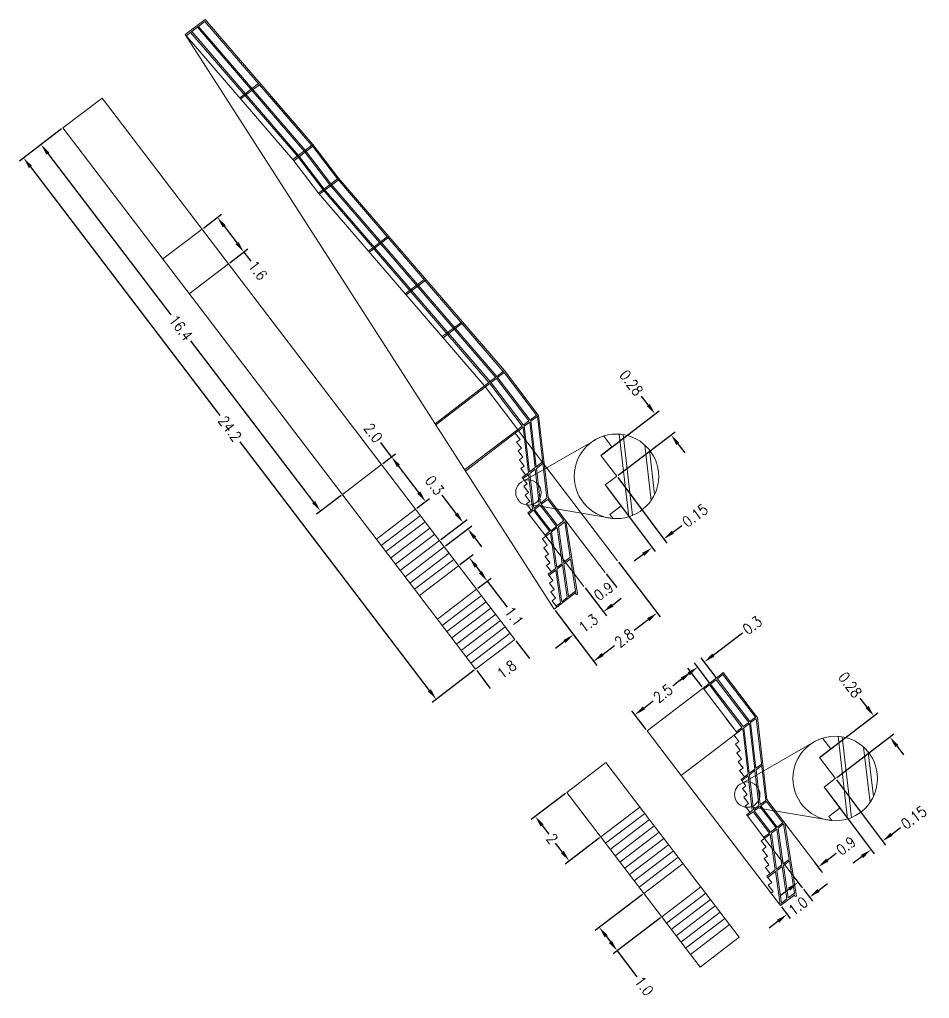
# Model space of a CAD drawing. Header units: metres. Extents: x 1384 to 1901, y 1501 to 2216.
# Drawn here: x 1539.96 to 1572.25, y 2073.03 to 2107.76 of the extents above; entities that cross this region are included whole.
import ezdxf

# ---------------------------------------------------------------- set-up
doc = ezdxf.new("R2010")
doc.units = ezdxf.units.M
doc.header["$LTSCALE"] = 0.05
doc.header["$PDMODE"] = 3
doc.linetypes.add('CONTINUA', pattern=[0])
doc.layers.add('Cotas Escalera SEc', color=250, linetype='CONTINUA', lineweight=15)
doc.layers.add('Escalera Sec', color=3, linetype='CONTINUA', lineweight=15)
doc.styles.add('ROMANT', font='ROMANT', dxfattribs={"width": 0.85})
doc.dimstyles.new('1-50-GENERAL', dxfattribs={"dimtxt": 0.38, "dimasz": 0.4, "dimexe": 0.18, "dimexo": 0.06, "dimgap": 0.09, "dimtad": 0, "dimdec": 1, "dimzin": 0, "dimdsep": 46, "dimtxsty": 'ROMANT', "dimcen": 0.09, "dimadec": 0, "dimazin": 0, "dimtfac": 1, "dimtdec": 1, "dimtix": 1, "dimtofl": 0, "dimtmove": 0, "dimatfit": 3, "dimfxl": 0, "dimtolj": 1, "dimtzin": 0, "dimarcsym": 0})

# ---------------------------------------------------------------- blocks, each defined once
blk = doc.blocks.new('*D121')
at = {"layer": 'Cotas Escalera SEc', "color": 0, "lineweight": -2, "transparency": 16777216}
for p, q in [((1541.453, 2103.882), (1539.961, 2102.745)), ((1540.347, 2102.536), (1547.07, 2093.719)), ((1554.509, 2083.964), (1547.785, 2092.781)), ((1556.1, 2084.675), (1554.608, 2083.537))]:
    blk.add_line(p, q, dxfattribs=at)
at = {"layer": 'Cotas Escalera SEc', "color": 0, "transparency": 16777216}
for points in [[(1540.4, 2102.576), (1540.294, 2102.495), (1540.104, 2102.854)], [(1554.562, 2084.005), (1554.456, 2083.924), (1554.751, 2083.646)]]:
    blk.add_solid(points, dxfattribs=at)
at = {"layer": 'Defpoints', "color": 0, "transparency": 16777216}
for p in [(1541.501, 2103.919), (1556.148, 2084.711), (1554.751, 2083.646)]:
    blk.add_point(p, dxfattribs=at)
at = {"layer": 'Cotas Escalera SEc', "color": 0, "transparency": 16777216, "insert": (1547.428, 2093.25), "char_height": 0.38, "attachment_point": 5, "rotation": 307.3275, "style": 'ROMANT'}
blk.add_mtext('\\A1;24.2', dxfattribs=at)
blk = doc.blocks.new('*D133')
at = {"layer": 'Cotas Escalera SEc', "color": 0, "lineweight": -2, "transparency": 16777216}
for p, q in [((1557.575, 2085.724), (1558.054, 2085.097)), ((1556.184, 2084.663), (1556.662, 2084.036))]:
    blk.add_line(p, q, dxfattribs=at)
at = {"layer": 'Defpoints', "color": 0, "transparency": 16777216}
for p in [(1557.539, 2085.772), (1557.945, 2085.241), (1556.148, 2084.711)]:
    blk.add_point(p, dxfattribs=at)
at = {"layer": 'Cotas Escalera SEc', "color": 0, "transparency": 16777216, "insert": (1557.249, 2084.71), "char_height": 0.38, "attachment_point": 5, "rotation": 37.3275, "style": 'ROMANT'}
blk.add_mtext('\\A1;1.8', dxfattribs=at)
blk = doc.blocks.new('*D134')
at = {"layer": 'Cotas Escalera SEc', "color": 0, "lineweight": -2, "transparency": 16777216}
for p, q in [((1561.22, 2088.511), (1562.7, 2086.57)), ((1558.967, 2086.794), (1560.448, 2084.852)), ((1562.273, 2086.47), (1561.769, 2086.086)), ((1560.657, 2085.238), (1561.075, 2085.557))]:
    blk.add_line(p, q, dxfattribs=at)
at = {"layer": 'Cotas Escalera SEc', "color": 0, "transparency": 16777216}
for points in [[(1562.233, 2086.523), (1562.314, 2086.417), (1562.591, 2086.713)], [(1560.616, 2085.291), (1560.697, 2085.185), (1560.339, 2084.995)]]:
    blk.add_solid(points, dxfattribs=at)
at = {"layer": 'Defpoints', "color": 0, "transparency": 16777216}
for p in [(1561.184, 2088.559), (1558.931, 2086.841), (1560.339, 2084.995)]:
    blk.add_point(p, dxfattribs=at)
at = {"layer": 'Cotas Escalera SEc', "color": 0, "transparency": 16777216, "insert": (1561.422, 2085.821), "char_height": 0.38, "attachment_point": 5, "rotation": 37.3275, "style": 'ROMANT'}
blk.add_mtext('\\A1;2.8', dxfattribs=at)
blk = doc.blocks.new('*D135')
at = {"layer": 'Cotas Escalera SEc', "color": 0, "lineweight": -2, "transparency": 16777216}
for p, q in [((1560.03, 2087.604), (1560.79, 2086.607)), ((1560.999, 2086.992), (1561.317, 2087.235)), ((1558.967, 2086.794), (1559.728, 2085.796)), ((1559.3, 2085.697), (1558.982, 2085.454))]:
    blk.add_line(p, q, dxfattribs=at)
at = {"layer": 'Cotas Escalera SEc', "color": 0, "transparency": 16777216}
for points in [[(1560.959, 2087.045), (1561.04, 2086.939), (1560.681, 2086.75)], [(1559.26, 2085.75), (1559.341, 2085.644), (1559.619, 2085.94)]]:
    blk.add_solid(points, dxfattribs=at)
at = {"layer": 'Defpoints', "color": 0, "transparency": 16777216}
for p in [(1559.993, 2087.652), (1558.931, 2086.841), (1559.619, 2085.94)]:
    blk.add_point(p, dxfattribs=at)
at = {"layer": 'Cotas Escalera SEc', "color": 0, "transparency": 16777216, "insert": (1560.15, 2086.345), "char_height": 0.38, "attachment_point": 5, "rotation": 37.3275, "style": 'ROMANT'}
blk.add_mtext('\\A1;1.3', dxfattribs=at)
blk = doc.blocks.new('*D136')
at = {"layer": 'Cotas Escalera SEc', "color": 0, "lineweight": -2, "transparency": 16777216}
for p, q in [((1560.785, 2088.097), (1561.155, 2087.612)), ((1560.03, 2087.604), (1560.44, 2087.066))]:
    blk.add_line(p, q, dxfattribs=at)
at = {"layer": 'Defpoints', "color": 0, "transparency": 16777216}
for p in [(1560.749, 2088.145), (1559.993, 2087.652), (1561.046, 2087.755)]:
    blk.add_point(p, dxfattribs=at)
at = {"layer": 'Cotas Escalera SEc', "color": 0, "transparency": 16777216, "insert": (1560.689, 2087.482), "char_height": 0.38, "attachment_point": 5, "rotation": 37.3275, "style": 'ROMANT'}
blk.add_mtext('\\A1;0.9', dxfattribs=at)
blk = doc.blocks.new('*D122')
at = {"layer": 'Cotas Escalera SEc', "color": 0, "lineweight": -2, "transparency": 16777216}
for p, q in [((1564.182, 2084.094), (1563.679, 2084.754)), ((1563.47, 2084.368), (1563.141, 2084.117)), ((1562.118, 2083.338), (1562.447, 2083.589)), ((1562.194, 2082.578), (1561.691, 2083.238))]:
    blk.add_line(p, q, dxfattribs=at)
at = {"layer": 'Cotas Escalera SEc', "color": 0, "transparency": 16777216}
for points in [[(1563.429, 2084.421), (1563.51, 2084.315), (1563.788, 2084.611)], [(1562.077, 2083.391), (1562.158, 2083.285), (1561.8, 2083.095)]]:
    blk.add_solid(points, dxfattribs=at)
at = {"layer": 'Defpoints', "color": 0, "transparency": 16777216}
for p in [(1564.218, 2084.047), (1561.8, 2083.095), (1562.23, 2082.531)]:
    blk.add_point(p, dxfattribs=at)
at = {"layer": 'Cotas Escalera SEc', "color": 0, "transparency": 16777216, "insert": (1562.794, 2083.853), "char_height": 0.38, "attachment_point": 5, "rotation": 37.3275, "style": 'ROMANT'}
blk.add_mtext('\\A1;2.5', dxfattribs=at)
blk = doc.blocks.new('*D123')
at = {"layer": 'Cotas Escalera SEc', "color": 0, "lineweight": -2, "transparency": 16777216}
for p, q in [((1559.334, 2080.308), (1558.121, 2079.383)), ((1558.506, 2079.174), (1558.747, 2078.858)), ((1559.227, 2078.229), (1558.987, 2078.544)), ((1560.54, 2078.727), (1559.327, 2077.801))]:
    blk.add_line(p, q, dxfattribs=at)
at = {"layer": 'Cotas Escalera SEc', "color": 0, "transparency": 16777216}
for points in [[(1558.559, 2079.214), (1558.453, 2079.133), (1558.264, 2079.492)], [(1559.28, 2078.269), (1559.174, 2078.188), (1559.47, 2077.91)]]:
    blk.add_solid(points, dxfattribs=at)
at = {"layer": 'Defpoints', "color": 0, "transparency": 16777216}
for p in [(1559.382, 2080.344), (1560.588, 2078.763), (1559.47, 2077.91)]:
    blk.add_point(p, dxfattribs=at)
at = {"layer": 'Cotas Escalera SEc', "color": 0, "transparency": 16777216, "insert": (1558.867, 2078.701), "char_height": 0.38, "attachment_point": 5, "rotation": 307.3275, "style": 'ROMANT'}
blk.add_mtext('\\A1;2', dxfattribs=at)
blk = doc.blocks.new('*D124')
at = {"layer": 'Cotas Escalera SEc', "color": 0, "lineweight": -2, "transparency": 16777216}
for p, q in [((1562.068, 2076.723), (1560.395, 2075.447)), ((1562.703, 2075.89), (1561.03, 2074.614)), ((1560.781, 2075.238), (1560.931, 2075.042)), ((1561.173, 2074.724), (1561.873, 2073.806))]:
    blk.add_line(p, q, dxfattribs=at)
at = {"layer": 'Cotas Escalera SEc', "color": 0, "transparency": 16777216}
for points in [[(1560.834, 2075.279), (1560.728, 2075.198), (1560.538, 2075.556)], [(1560.984, 2075.082), (1560.878, 2075.001), (1561.173, 2074.724)]]:
    blk.add_solid(points, dxfattribs=at)
at = {"layer": 'Defpoints', "color": 0, "transparency": 16777216}
for p in [(1562.116, 2076.759), (1562.751, 2075.926), (1561.173, 2074.724)]:
    blk.add_point(p, dxfattribs=at)
at = {"layer": 'Cotas Escalera SEc', "color": 0, "transparency": 16777216, "insert": (1562.128, 2073.472), "char_height": 0.38, "attachment_point": 5, "rotation": 307.3275, "style": 'ROMANT'}
blk.add_mtext('\\A1;1.0', dxfattribs=at)
blk = doc.blocks.new('*D125')
at = {"layer": 'Cotas Escalera SEc', "color": 0, "lineweight": -2, "transparency": 16777216}
for p, q in [((1555.458, 2090.234), (1554.955, 2090.894)), ((1554.913, 2089.315), (1555.844, 2090.025)), ((1555.083, 2089.093), (1556.014, 2089.803)), ((1556.113, 2089.375), (1556.356, 2089.057))]:
    blk.add_line(p, q, dxfattribs=at)
at = {"layer": 'Cotas Escalera SEc', "color": 0, "transparency": 16777216}
for points in [[(1555.511, 2090.275), (1555.405, 2090.194), (1555.701, 2089.916)], [(1556.166, 2089.416), (1556.06, 2089.335), (1555.87, 2089.694)]]:
    blk.add_solid(points, dxfattribs=at)
at = {"layer": 'Defpoints', "color": 0, "transparency": 16777216}
for p in [(1555.87, 2089.694), (1554.865, 2089.279), (1555.035, 2089.056)]:
    blk.add_point(p, dxfattribs=at)
at = {"layer": 'Cotas Escalera SEc', "color": 0, "transparency": 16777216, "insert": (1554.691, 2091.241), "char_height": 0.38, "attachment_point": 5, "rotation": 307.3275, "style": 'ROMANT'}
blk.add_mtext('\\A1;0.3', dxfattribs=at)
blk = doc.blocks.new('*D126')
at = {"layer": 'Cotas Escalera SEc', "color": 0, "lineweight": -2, "transparency": 16777216}
for p, q in [((1553.164, 2092.246), (1552.777, 2092.754)), ((1552.857, 2092.011), (1553.307, 2092.355)), ((1554.128, 2090.983), (1553.407, 2091.928)), ((1554.063, 2090.43), (1554.513, 2090.774))]:
    blk.add_line(p, q, dxfattribs=at)
at = {"layer": 'Cotas Escalera SEc', "color": 0, "transparency": 16777216}
for points in [[(1553.46, 2091.968), (1553.354, 2091.887), (1553.164, 2092.246)], [(1554.181, 2091.023), (1554.075, 2090.942), (1554.37, 2090.665)]]:
    blk.add_solid(points, dxfattribs=at)
at = {"layer": 'Defpoints', "color": 0, "transparency": 16777216}
for p in [(1552.809, 2091.975), (1554.015, 2090.394), (1554.37, 2090.665)]:
    blk.add_point(p, dxfattribs=at)
at = {"layer": 'Cotas Escalera SEc', "color": 0, "transparency": 16777216, "insert": (1552.513, 2093.1), "char_height": 0.38, "attachment_point": 5, "rotation": 307.3275, "style": 'ROMANT'}
blk.add_mtext('\\A1;2.0', dxfattribs=at)
blk = doc.blocks.new('*D127')
at = {"layer": 'Cotas Escalera SEc', "color": 0, "lineweight": -2, "transparency": 16777216}
for p, q in [((1555.592, 2088.425), (1556.064, 2088.785)), ((1556.164, 2088.358), (1556.315, 2088.159)), ((1556.229, 2087.59), (1556.701, 2087.95)), ((1556.558, 2087.841), (1557.267, 2086.911))]:
    blk.add_line(p, q, dxfattribs=at)
at = {"layer": 'Cotas Escalera SEc', "color": 0, "transparency": 16777216}
for points in [[(1556.217, 2088.398), (1556.111, 2088.317), (1555.921, 2088.676)], [(1556.368, 2088.2), (1556.262, 2088.119), (1556.558, 2087.841)]]:
    blk.add_solid(points, dxfattribs=at)
at = {"layer": 'Defpoints', "color": 0, "transparency": 16777216}
for p in [(1555.921, 2088.676), (1555.544, 2088.388), (1556.181, 2087.553)]:
    blk.add_point(p, dxfattribs=at)
at = {"layer": 'Cotas Escalera SEc', "color": 0, "transparency": 16777216, "insert": (1557.513, 2086.589), "char_height": 0.38, "attachment_point": 5, "rotation": 307.3275, "style": 'ROMANT'}
blk.add_mtext('\\A1;1.1', dxfattribs=at)
blk = doc.blocks.new('*D128')
at = {"layer": 'Cotas Escalera SEc', "color": 0, "lineweight": -2, "transparency": 16777216}
for p, q in [((1567.781, 2076.905), (1568.106, 2076.479)), ((1568.315, 2076.865), (1568.633, 2077.108)), ((1566.998, 2076.278), (1567.308, 2075.871)), ((1566.881, 2075.772), (1566.563, 2075.529))]:
    blk.add_line(p, q, dxfattribs=at)
at = {"layer": 'Cotas Escalera SEc', "color": 0, "transparency": 16777216}
for points in [[(1568.274, 2076.918), (1568.355, 2076.812), (1567.997, 2076.622)], [(1566.841, 2075.825), (1566.922, 2075.719), (1567.199, 2076.014)]]:
    blk.add_solid(points, dxfattribs=at)
at = {"layer": 'Defpoints', "color": 0, "transparency": 16777216}
for p in [(1567.745, 2076.953), (1567.997, 2076.622), (1566.962, 2076.326)]:
    blk.add_point(p, dxfattribs=at)
at = {"layer": 'Cotas Escalera SEc', "color": 0, "transparency": 16777216, "insert": (1567.586, 2076.309), "char_height": 0.38, "attachment_point": 5, "rotation": 37.3275, "style": 'ROMANT'}
blk.add_mtext('\\A1;1.0', dxfattribs=at)
blk = doc.blocks.new('*D129')
at = {"layer": 'Cotas Escalera SEc', "color": 0, "lineweight": -2, "transparency": 16777216}
for p, q in [((1568.625, 2077.942), (1568.943, 2078.185)), ((1568.424, 2077.546), (1568.198, 2077.843)), ((1567.709, 2077), (1567.482, 2077.297)), ((1567.273, 2076.911), (1566.955, 2076.669))]:
    blk.add_line(p, q, dxfattribs=at)
at = {"layer": 'Cotas Escalera SEc', "color": 0, "transparency": 16777216}
for points in [[(1568.585, 2077.995), (1568.666, 2077.889), (1568.307, 2077.7)], [(1567.233, 2076.964), (1567.314, 2076.858), (1567.591, 2077.154)]]:
    blk.add_solid(points, dxfattribs=at)
at = {"layer": 'Defpoints', "color": 0, "transparency": 16777216}
for p in [(1568.461, 2077.498), (1567.591, 2077.154), (1567.745, 2076.953)]:
    blk.add_point(p, dxfattribs=at)
at = {"layer": 'Cotas Escalera SEc', "color": 0, "transparency": 16777216, "insert": (1569.29, 2078.449), "char_height": 0.38, "attachment_point": 5, "rotation": 37.3275, "style": 'ROMANT'}
blk.add_mtext('\\A1;0.9', dxfattribs=at)
blk = doc.blocks.new('*D130')
at = {"layer": 'Cotas Escalera SEc', "color": 0, "lineweight": -2, "transparency": 16777216}
for p, q in [((1564.583, 2085.217), (1565.622, 2086.01)), ((1564.451, 2084.237), (1563.917, 2084.936)), ((1564.689, 2084.418), (1564.156, 2085.118)), ((1563.708, 2084.55), (1563.39, 2084.308))]:
    blk.add_line(p, q, dxfattribs=at)
at = {"layer": 'Cotas Escalera SEc', "color": 0, "transparency": 16777216}
for points in [[(1564.543, 2085.27), (1564.623, 2085.164), (1564.265, 2084.975)], [(1563.668, 2084.603), (1563.749, 2084.497), (1564.026, 2084.793)]]:
    blk.add_solid(points, dxfattribs=at)
at = {"layer": 'Defpoints', "color": 0, "transparency": 16777216}
for p in [(1564.026, 2084.793), (1564.487, 2084.189), (1564.726, 2084.371)]:
    blk.add_point(p, dxfattribs=at)
at = {"layer": 'Cotas Escalera SEc', "color": 0, "transparency": 16777216, "insert": (1565.969, 2086.274), "char_height": 0.38, "attachment_point": 5, "rotation": 37.3275, "style": 'ROMANT'}
blk.add_mtext('\\A1;0.3', dxfattribs=at)
blk = doc.blocks.new('*D131')
at = {"layer": 'Cotas Escalera SEc', "color": 0, "lineweight": -2, "transparency": 16777216}
for p, q in [((1546.484, 2100.368), (1547.124, 2100.856)), ((1547.224, 2100.429), (1547.679, 2099.833)), ((1547.424, 2099.136), (1548.064, 2099.624)), ((1547.921, 2099.515), (1548.164, 2099.197))]:
    blk.add_line(p, q, dxfattribs=at)
at = {"layer": 'Cotas Escalera SEc', "color": 0, "transparency": 16777216}
for points in [[(1547.277, 2100.47), (1547.171, 2100.389), (1546.981, 2100.747)], [(1547.732, 2099.873), (1547.626, 2099.792), (1547.921, 2099.515)]]:
    blk.add_solid(points, dxfattribs=at)
at = {"layer": 'Defpoints', "color": 0, "transparency": 16777216}
for p in [(1546.437, 2100.332), (1547.921, 2099.515), (1547.376, 2099.099)]:
    blk.add_point(p, dxfattribs=at)
at = {"layer": 'Cotas Escalera SEc', "color": 0, "transparency": 16777216, "insert": (1548.419, 2098.862), "char_height": 0.38, "attachment_point": 5, "rotation": 307.3275, "style": 'ROMANT'}
blk.add_mtext('\\A1;1.6', dxfattribs=at)
blk = doc.blocks.new('*D132')
at = {"layer": 'Cotas Escalera SEc', "color": 0, "lineweight": -2, "transparency": 16777216}
for p, q in [((1541.453, 2103.882), (1540.582, 2103.219)), ((1540.968, 2103.01), (1545.331, 2097.288)), ((1550.4, 2090.641), (1546.037, 2096.362)), ((1551.37, 2090.878), (1550.499, 2090.214))]:
    blk.add_line(p, q, dxfattribs=at)
at = {"layer": 'Cotas Escalera SEc', "color": 0, "transparency": 16777216}
for points in [[(1541.021, 2103.05), (1540.915, 2102.969), (1540.726, 2103.328)], [(1550.453, 2090.681), (1550.347, 2090.601), (1550.642, 2090.323)]]:
    blk.add_solid(points, dxfattribs=at)
at = {"layer": 'Defpoints', "color": 0, "transparency": 16777216}
for p in [(1541.501, 2103.919), (1551.417, 2090.914), (1550.642, 2090.323)]:
    blk.add_point(p, dxfattribs=at)
at = {"layer": 'Cotas Escalera SEc', "color": 0, "transparency": 16777216, "insert": (1545.684, 2096.825), "char_height": 0.38, "attachment_point": 5, "rotation": 307.3275, "style": 'ROMANT'}
blk.add_mtext('\\A1;16.4', dxfattribs=at)
blk = doc.blocks.new('*D203')
at = {"layer": 'Cotas Escalera SEc', "color": 0, "lineweight": -2, "transparency": 16777216}
for p, q in [((1562.273, 2094.089), (1562.031, 2094.407)), ((1560.636, 2092.338), (1562.659, 2093.88)), ((1561.202, 2091.596), (1563.225, 2093.138)), ((1563.324, 2092.711), (1563.567, 2092.393))]:
    blk.add_line(p, q, dxfattribs=at)
at = {"layer": 'Cotas Escalera SEc', "color": 0, "transparency": 16777216}
for points in [[(1562.326, 2094.13), (1562.22, 2094.049), (1562.516, 2093.771)], [(1563.377, 2092.751), (1563.271, 2092.671), (1563.082, 2093.029)]]:
    blk.add_solid(points, dxfattribs=at)
at = {"layer": 'Defpoints', "color": 0, "transparency": 16777216}
for p in [(1563.082, 2093.029), (1560.588, 2092.301), (1561.154, 2091.559)]:
    blk.add_point(p, dxfattribs=at)
at = {"layer": 'Cotas Escalera SEc', "color": 0, "transparency": 16777216, "insert": (1561.673, 2094.876), "char_height": 0.38, "attachment_point": 5, "rotation": 307.3275, "style": 'ROMANT'}
blk.add_mtext('\\A1;0.28', dxfattribs=at)
blk = doc.blocks.new('*D204')
at = {"layer": 'Cotas Escalera SEc', "color": 0, "lineweight": -2, "transparency": 16777216}
for p, q in [((1561.19, 2091.511), (1562.93, 2089.19)), ((1560.783, 2091.205), (1562.522, 2088.885)), ((1563.142, 2089.574), (1563.462, 2089.814)), ((1562.094, 2088.789), (1561.774, 2088.549))]:
    blk.add_line(p, q, dxfattribs=at)
at = {"layer": 'Cotas Escalera SEc', "color": 0, "transparency": 16777216}
for points in [[(1563.102, 2089.628), (1563.182, 2089.521), (1562.822, 2089.334)], [(1562.054, 2088.842), (1562.134, 2088.736), (1562.415, 2089.029)]]:
    blk.add_solid(points, dxfattribs=at)
at = {"layer": 'Defpoints', "color": 0, "transparency": 16777216}
for p in [(1561.154, 2091.559), (1560.747, 2091.253), (1562.415, 2089.029)]:
    blk.add_point(p, dxfattribs=at)
at = {"layer": 'Cotas Escalera SEc', "color": 0, "transparency": 16777216, "insert": (1563.934, 2090.168), "char_height": 0.38, "attachment_point": 5, "rotation": 36.8595, "style": 'ROMANT'}
blk.add_mtext('\\A1;0.15', dxfattribs=at)
blk = doc.blocks.new('*D205')
at = {"layer": 'Cotas Escalera SEc', "color": 0, "lineweight": -2, "transparency": 16777216}
for p, q in [((1570.04, 2083.371), (1569.797, 2083.689)), ((1568.402, 2081.62), (1570.425, 2083.162)), ((1568.968, 2080.877), (1570.991, 2082.42)), ((1571.091, 2081.993), (1571.333, 2081.675))]:
    blk.add_line(p, q, dxfattribs=at)
at = {"layer": 'Cotas Escalera SEc', "color": 0, "transparency": 16777216}
for points in [[(1570.093, 2083.412), (1569.987, 2083.331), (1570.282, 2083.053)], [(1571.144, 2082.033), (1571.038, 2081.952), (1570.848, 2082.311)]]:
    blk.add_solid(points, dxfattribs=at)
at = {"layer": 'Defpoints', "color": 0, "transparency": 16777216}
for p in [(1570.848, 2082.311), (1568.354, 2081.583), (1568.92, 2080.841)]:
    blk.add_point(p, dxfattribs=at)
at = {"layer": 'Cotas Escalera SEc', "color": 0, "transparency": 16777216, "insert": (1569.439, 2084.158), "char_height": 0.38, "attachment_point": 5, "rotation": 307.3275, "style": 'ROMANT'}
blk.add_mtext('\\A1;0.28', dxfattribs=at)
blk = doc.blocks.new('*D206')
at = {"layer": 'Cotas Escalera SEc', "color": 0, "lineweight": -2, "transparency": 16777216}
for p, q in [((1568.956, 2080.793), (1570.696, 2078.472)), ((1568.549, 2080.487), (1570.289, 2078.167)), ((1570.908, 2078.856), (1571.228, 2079.096)), ((1569.861, 2078.071), (1569.541, 2077.831))]:
    blk.add_line(p, q, dxfattribs=at)
at = {"layer": 'Cotas Escalera SEc', "color": 0, "transparency": 16777216}
for points in [[(1570.868, 2078.91), (1570.948, 2078.803), (1570.588, 2078.616)], [(1569.821, 2078.124), (1569.901, 2078.017), (1570.181, 2078.311)]]:
    blk.add_solid(points, dxfattribs=at)
at = {"layer": 'Defpoints', "color": 0, "transparency": 16777216}
for p in [(1568.92, 2080.841), (1568.513, 2080.535), (1570.181, 2078.311)]:
    blk.add_point(p, dxfattribs=at)
at = {"layer": 'Cotas Escalera SEc', "color": 0, "transparency": 16777216, "insert": (1571.7, 2079.45), "char_height": 0.38, "attachment_point": 5, "rotation": 36.8595, "style": 'ROMANT'}
blk.add_mtext('\\A1;0.15', dxfattribs=at)

msp = doc.modelspace()

# ---------------------------------------------------------------- linework, layer by layer
at = {"layer": 'Cotas Escalera SEc'}
for p, q in [((1557.665, 2093.174), (1561.184, 2088.559)), ((1557.884, 2091.412), (1560.396, 2092.857)), ((1558.15, 2090.552), (1561.027, 2090.061)), ((1559.353, 2089.976), (1560.749, 2088.145)), ((1558.637, 2089.43), (1559.993, 2087.652)), ((1565.65, 2080.694), (1568.163, 2082.139)), ((1565.916, 2079.834), (1568.793, 2079.343)), ((1567.119, 2079.258), (1568.461, 2077.498)), ((1566.403, 2078.712), (1567.745, 2076.953))]:
    msp.add_line(p, q, dxfattribs=at)
for centre, radius in [((1561.144, 2091.557), 1.5), ((1558.019, 2090.983), 0.45), ((1568.91, 2080.839), 1.5), ((1568.91, 2080.839), 1.5), ((1565.788, 2080.266), 0.45)]:
    msp.add_circle(centre, radius, dxfattribs=at)
at = {"layer": 'Escalera Sec'}
for p, q in [((1545.841, 2107.229), (1546.55, 2107.763)), ((1546.55, 2107.763), (1550.37, 2103.332)), ((1545.874, 2107.191), (1546.542, 2107.695)), ((1546.272, 2107.491), (1550.061, 2103.096)), ((1546.312, 2107.521), (1550.101, 2103.126)), ((1546.542, 2107.695), (1550.262, 2103.381)), ((1558.931, 2086.841), (1545.841, 2107.229)), ((1549.664, 2102.794), (1545.841, 2107.229)), ((1546.033, 2107.31), (1549.823, 2102.913)), ((1546.073, 2107.341), (1549.863, 2102.944)), ((1547.775, 2104.985), (1548.444, 2105.49)), ((1547.808, 2104.947), (1548.477, 2105.452)), ((1542.892, 2104.98), (1541.501, 2103.919)), ((1557.539, 2085.772), (1542.892, 2104.98)), ((1548.838, 2105.032), (1550.33, 2103.301)), ((1541.501, 2103.919), (1556.148, 2084.711)), ((1549.664, 2102.794), (1550.37, 2103.332)), ((1549.695, 2102.754), (1550.401, 2103.292)), ((1551.24, 2102.109), (1550.33, 2103.302)), ((1551.28, 2102.139), (1550.37, 2103.332)), ((1550.733, 2101.721), (1549.823, 2102.915)), ((1550.773, 2101.752), (1549.863, 2102.945)), ((1550.971, 2101.903), (1550.061, 2103.097)), ((1551.011, 2101.934), (1550.101, 2103.127)), ((1550.574, 2101.601), (1549.665, 2102.793)), ((1550.574, 2101.601), (1551.28, 2102.139)), ((1550.607, 2101.563), (1551.273, 2102.071)), ((1550.971, 2101.903), (1556.858, 2095.074)), ((1551.011, 2101.934), (1556.898, 2095.105)), ((1551.24, 2102.109), (1553.016, 2100.049)), ((1551.28, 2102.139), (1557.166, 2095.31)), ((1556.461, 2094.771), (1550.574, 2101.601)), ((1550.733, 2101.721), (1556.62, 2094.892)), ((1550.773, 2101.752), (1556.659, 2094.923)), ((1546.437, 2100.332), (1545.045, 2099.271)), ((1552.342, 2099.55), (1553.011, 2100.055)), ((1553.081, 2100.05), (1552.375, 2099.511)), ((1553.041, 2100.019), (1554.343, 2098.509)), ((1547.376, 2099.099), (1545.985, 2098.038)), ((1553.65, 2098.032), (1554.319, 2098.537)), ((1553.683, 2097.994), (1554.392, 2098.529)), ((1554.284, 2098.578), (1557.058, 2095.359)), ((1554.959, 2096.514), (1555.628, 2097.019)), ((1554.992, 2096.476), (1555.661, 2096.981)), ((1555.635, 2097.01), (1557.127, 2095.28)), ((1556.894, 2095.102), (1557.167, 2095.311)), ((1556.928, 2095.064), (1557.159, 2095.24)), ((1557.159, 2095.24), (1558.311, 2093.729)), ((1558.38, 2093.719), (1557.167, 2095.311)), ((1556.461, 2094.771), (1556.659, 2094.923)), ((1556.652, 2094.917), (1556.898, 2095.105)), ((1557.842, 2093.371), (1556.659, 2094.923)), ((1556.69, 2094.882), (1556.889, 2095.034)), ((1558.041, 2093.523), (1556.889, 2095.034)), ((1558.081, 2093.553), (1556.898, 2095.105)), ((1556.461, 2094.771), (1554.706, 2093.422)), ((1556.492, 2094.731), (1554.737, 2093.382)), ((1556.461, 2094.771), (1557.674, 2093.181)), ((1556.492, 2094.731), (1556.65, 2094.852)), ((1557.802, 2093.341), (1556.65, 2094.852)), ((1557.842, 2093.372), (1558.041, 2093.523)), ((1557.872, 2093.332), (1558.071, 2093.484)), ((1558.258, 2091.867), (1558.071, 2093.484)), ((1558.081, 2093.554), (1558.311, 2093.729)), ((1558.111, 2093.514), (1558.334, 2093.684)), ((1558.298, 2091.897), (1558.111, 2093.514)), ((1558.38, 2093.719), (1558.341, 2093.689)), ((1558.677, 2090.78), (1558.341, 2093.689)), ((1558.716, 2090.81), (1558.38, 2093.719)), ((1557.644, 2093.22), (1555.754, 2091.783)), ((1557.674, 2093.181), (1555.784, 2091.743)), ((1557.644, 2093.22), (1557.802, 2093.341)), ((1557.665, 2093.174), (1557.833, 2093.302)), ((1558.019, 2091.685), (1557.833, 2093.302)), ((1558.059, 2091.716), (1557.872, 2093.332)), ((1557.552, 2093.089), (1557.722, 2092.866)), ((1557.722, 2092.866), (1557.603, 2092.775)), ((1557.603, 2092.775), (1557.773, 2092.552)), ((1560.694, 2092.987), (1560.986, 2092.604)), ((1561.58, 2090.121), (1561.242, 2093.053)), ((1561.719, 2090.171), (1561.388, 2093.037)), ((1557.773, 2092.552), (1557.653, 2092.461)), ((1557.653, 2092.461), (1557.823, 2092.239)), ((1560.986, 2092.604), (1560.588, 2092.301)), ((1562.378, 2090.704), (1562.152, 2092.668)), ((1562.498, 2090.912), (1562.316, 2092.493)), ((1557.82, 2092.238), (1557.701, 2092.147)), ((1557.701, 2092.147), (1557.871, 2091.924)), ((1560.588, 2092.301), (1561.154, 2091.559)), ((1552.809, 2091.975), (1551.417, 2090.914)), ((1557.871, 2091.924), (1557.751, 2091.834)), ((1557.751, 2091.834), (1557.921, 2091.611)), ((1558.059, 2091.716), (1558.258, 2091.868)), ((1558.066, 2091.658), (1558.264, 2091.81)), ((1558.407, 2090.574), (1558.264, 2091.81)), ((1558.297, 2091.898), (1558.522, 2092.069)), ((1558.304, 2091.84), (1558.534, 2092.015)), ((1558.447, 2090.604), (1558.304, 2091.84)), ((1557.802, 2091.52), (1558.019, 2091.686)), ((1557.921, 2091.611), (1557.802, 2091.52)), ((1557.802, 2091.52), (1557.972, 2091.297)), ((1557.832, 2091.48), (1558.026, 2091.628)), ((1558.168, 2090.392), (1558.026, 2091.628)), ((1558.208, 2090.422), (1558.066, 2091.658)), ((1561.144, 2091.557), (1560.747, 2091.253)), ((1557.972, 2091.297), (1557.852, 2091.206)), ((1557.852, 2091.206), (1558.022, 2090.984)), ((1560.747, 2091.253), (1561.313, 2090.511)), ((1558.019, 2090.983), (1557.9, 2090.892)), ((1557.9, 2090.892), (1558.07, 2090.669)), ((1558.447, 2090.605), (1558.677, 2090.78)), ((1558.477, 2090.565), (1558.707, 2090.74)), ((1558.707, 2090.74), (1559.283, 2089.985)), ((1558.716, 2090.81), (1559.353, 2089.976)), ((1554.015, 2090.394), (1552.623, 2089.333)), ((1558.07, 2090.669), (1557.95, 2090.578)), ((1557.95, 2090.578), (1558.12, 2090.356)), ((1558.001, 2090.265), (1558.168, 2090.393)), ((1558.12, 2090.356), (1558.001, 2090.265)), ((1558.031, 2090.225), (1558.198, 2090.353)), ((1558.198, 2090.353), (1558.775, 2089.597)), ((1558.208, 2090.423), (1558.407, 2090.574)), ((1558.238, 2090.383), (1558.437, 2090.535)), ((1558.238, 2090.383), (1558.814, 2089.627)), ((1558.437, 2090.535), (1559.013, 2089.779)), ((1558.477, 2090.565), (1559.053, 2089.809)), ((1561.313, 2090.511), (1560.915, 2090.208)), ((1552.794, 2089.108), (1554.186, 2090.17)), ((1558.001, 2090.265), (1558.637, 2089.43)), ((1558.001, 2090.265), (1558.637, 2089.43)), ((1560.915, 2090.208), (1561.027, 2090.061)), ((1552.964, 2088.886), (1554.356, 2089.947)), ((1553.134, 2088.663), (1554.525, 2089.724)), ((1558.814, 2089.627), (1559.013, 2089.779)), ((1558.845, 2089.588), (1559.044, 2089.739)), ((1559.044, 2089.739), (1559.223, 2088.469)), ((1559.053, 2089.809), (1559.283, 2089.985)), ((1559.083, 2089.77), (1559.308, 2089.941)), ((1559.083, 2089.77), (1559.266, 2088.502)), ((1559.308, 2089.941), (1559.507, 2088.686)), ((1559.353, 2089.976), (1559.764, 2087.384)), ((1552.623, 2089.333), (1552.794, 2089.108)), ((1553.304, 2088.44), (1554.695, 2089.502)), ((1558.637, 2089.43), (1558.518, 2089.339)), ((1558.637, 2089.43), (1558.518, 2089.339)), ((1558.518, 2089.339), (1558.688, 2089.116)), ((1558.607, 2089.47), (1558.774, 2089.597)), ((1558.637, 2089.43), (1558.805, 2089.558)), ((1558.805, 2089.558), (1558.984, 2088.287)), ((1558.845, 2089.588), (1559.027, 2088.319)), ((1553.473, 2088.218), (1554.865, 2089.279)), ((1553.643, 2087.995), (1555.035, 2089.056)), ((1558.685, 2089.115), (1558.566, 2089.025)), ((1558.566, 2089.025), (1558.735, 2088.802)), ((1553.813, 2087.772), (1555.205, 2088.834)), ((1553.983, 2087.55), (1555.374, 2088.611)), ((1558.735, 2088.802), (1558.616, 2088.711)), ((1558.616, 2088.711), (1558.786, 2088.488)), ((1559.266, 2088.502), (1559.507, 2088.686)), ((1559.274, 2088.445), (1559.516, 2088.63)), ((1559.516, 2088.63), (1559.697, 2087.488)), ((1554.153, 2087.327), (1555.544, 2088.388)), ((1558.786, 2088.488), (1558.667, 2088.397)), ((1558.667, 2088.397), (1558.836, 2088.175)), ((1558.836, 2088.175), (1558.984, 2088.287)), ((1559.027, 2088.32), (1559.223, 2088.469)), ((1559.035, 2088.263), (1559.231, 2088.413)), ((1559.035, 2088.263), (1559.201, 2087.11)), ((1559.231, 2088.413), (1559.394, 2087.257)), ((1559.231, 2088.413), (1559.394, 2087.257)), ((1559.274, 2088.445), (1559.44, 2087.292)), ((1558.836, 2088.175), (1558.717, 2088.084)), ((1558.717, 2088.084), (1558.887, 2087.861)), ((1558.748, 2088.044), (1558.992, 2088.231)), ((1558.992, 2088.231), (1559.155, 2087.075)), ((1558.884, 2087.86), (1558.765, 2087.769)), ((1558.765, 2087.769), (1558.934, 2087.547)), ((1554.789, 2086.492), (1556.181, 2087.553)), ((1554.959, 2086.27), (1556.351, 2087.331)), ((1558.934, 2087.547), (1558.815, 2087.456)), ((1558.815, 2087.456), (1558.985, 2087.233)), ((1558.982, 2087.232), (1558.863, 2087.141)), ((1559.032, 2086.919), (1559.706, 2087.432)), ((1559.201, 2087.11), (1559.394, 2087.257)), ((1559.439, 2087.292), (1559.697, 2087.488)), ((1555.129, 2086.047), (1556.52, 2087.108)), ((1555.299, 2085.824), (1556.69, 2086.885)), ((1558.863, 2087.141), (1559.032, 2086.919)), ((1559.032, 2086.919), (1558.931, 2086.841)), ((1559.002, 2086.959), (1559.155, 2087.075)), ((1555.468, 2085.602), (1556.86, 2086.663)), ((1555.638, 2085.379), (1557.03, 2086.44)), ((1555.808, 2085.156), (1557.2, 2086.217)), ((1555.978, 2084.934), (1557.369, 2085.995)), ((1556.148, 2084.711), (1557.539, 2085.772)), ((1556.148, 2084.711), (1557.539, 2085.772)), ((1564.218, 2084.047), (1564.894, 2084.562)), ((1564.726, 2084.371), (1564.924, 2084.522)), ((1564.894, 2084.562), (1564.934, 2084.592)), ((1566.077, 2083.011), (1564.924, 2084.522)), ((1566.117, 2083.042), (1564.934, 2084.592)), ((1564.248, 2084.007), (1564.447, 2084.159)), ((1565.6, 2082.647), (1564.447, 2084.159)), ((1565.6, 2082.647), (1564.447, 2084.159)), ((1564.487, 2084.189), (1564.686, 2084.34)), ((1565.639, 2082.678), (1564.487, 2084.189)), ((1565.639, 2082.678), (1564.487, 2084.189)), ((1565.838, 2082.829), (1564.686, 2084.34)), ((1565.878, 2082.86), (1564.726, 2084.371)), ((1564.218, 2084.047), (1562.23, 2082.531)), ((1564.824, 2083.251), (1564.218, 2084.047)), ((1564.218, 2084.047), (1565.431, 2082.456)), ((1565.43, 2082.456), (1565.056, 2082.947)), ((1565.639, 2082.678), (1565.838, 2082.829)), ((1565.67, 2082.638), (1565.869, 2082.79)), ((1566.055, 2081.173), (1565.869, 2082.79)), ((1565.878, 2082.86), (1566.077, 2083.011)), ((1565.908, 2082.82), (1566.107, 2082.971)), ((1566.095, 2081.204), (1565.908, 2082.82)), ((1566.443, 2080.062), (1566.107, 2082.971)), ((1566.117, 2083.042), (1566.146, 2083.003)), ((1566.482, 2080.093), (1566.146, 2083.001)), ((1563.443, 2080.94), (1562.23, 2082.531)), ((1565.431, 2082.456), (1563.443, 2080.94)), ((1565.318, 2082.371), (1565.43, 2082.456)), ((1565.318, 2082.371), (1565.488, 2082.148)), ((1565.401, 2082.496), (1565.6, 2082.647)), ((1565.431, 2082.456), (1565.63, 2082.608)), ((1565.816, 2080.992), (1565.63, 2082.608)), ((1565.856, 2081.022), (1565.67, 2082.638)), ((1565.488, 2082.148), (1565.369, 2082.057)), ((1565.369, 2082.057), (1565.539, 2081.834)), ((1568.46, 2082.269), (1568.752, 2081.886)), ((1569.346, 2079.403), (1569.008, 2082.335)), ((1569.485, 2079.453), (1569.154, 2082.319)), ((1565.539, 2081.834), (1565.419, 2081.744)), ((1565.419, 2081.744), (1565.589, 2081.521)), ((1568.752, 2081.886), (1568.354, 2081.583)), ((1570.144, 2079.986), (1569.918, 2081.95)), ((1570.265, 2080.194), (1570.082, 2081.775)), ((1560.773, 2081.405), (1559.382, 2080.344)), ((1565.503, 2075.202), (1560.773, 2081.405)), ((1565.586, 2081.52), (1565.467, 2081.429)), ((1565.467, 2081.429), (1565.637, 2081.207)), ((1566.095, 2081.204), (1566.288, 2081.351)), ((1568.354, 2081.583), (1568.92, 2080.841)), ((1565.637, 2081.207), (1565.517, 2081.116)), ((1565.517, 2081.116), (1565.687, 2080.893)), ((1565.568, 2080.802), (1565.816, 2080.992)), ((1565.856, 2081.022), (1566.055, 2081.173)), ((1565.863, 2080.964), (1566.062, 2081.116)), ((1566.005, 2079.729), (1565.863, 2080.964)), ((1566.204, 2079.88), (1566.062, 2081.116)), ((1566.101, 2081.146), (1566.3, 2081.297)), ((1566.244, 2079.911), (1566.101, 2081.146)), ((1563.443, 2080.94), (1566.962, 2076.326)), ((1565.687, 2080.893), (1565.568, 2080.802)), ((1565.568, 2080.802), (1565.738, 2080.579)), ((1565.598, 2080.762), (1565.823, 2080.934)), ((1565.966, 2079.698), (1565.823, 2080.934)), ((1568.91, 2080.839), (1568.513, 2080.535)), ((1559.382, 2080.344), (1564.112, 2074.141)), ((1565.738, 2080.579), (1565.618, 2080.488)), ((1565.618, 2080.488), (1565.788, 2080.266)), ((1568.513, 2080.535), (1569.079, 2079.793)), ((1565.785, 2080.265), (1565.666, 2080.174)), ((1565.666, 2080.174), (1565.836, 2079.951)), ((1565.833, 2079.951), (1565.713, 2079.86)), ((1566.244, 2079.911), (1566.443, 2080.062)), ((1566.274, 2079.871), (1566.473, 2080.022)), ((1566.473, 2080.022), (1567.049, 2079.267)), ((1566.482, 2080.093), (1567.119, 2079.258)), ((1561.979, 2079.824), (1560.588, 2078.763)), ((1562.149, 2079.601), (1560.757, 2078.54)), ((1565.713, 2079.86), (1565.883, 2079.637)), ((1565.88, 2079.636), (1565.761, 2079.545)), ((1565.767, 2079.547), (1565.966, 2079.698)), ((1565.797, 2079.507), (1565.996, 2079.659)), ((1565.996, 2079.659), (1566.572, 2078.903)), ((1566.005, 2079.729), (1566.204, 2079.88)), ((1566.036, 2079.689), (1566.234, 2079.841)), ((1566.036, 2079.689), (1566.612, 2078.934)), ((1566.234, 2079.841), (1566.81, 2079.085)), ((1566.274, 2079.871), (1566.85, 2079.115)), ((1569.079, 2079.793), (1568.681, 2079.49)), ((1562.319, 2079.379), (1560.927, 2078.318)), ((1565.767, 2079.547), (1566.403, 2078.712)), ((1565.767, 2079.547), (1566.403, 2078.712)), ((1566.85, 2079.115), (1567.049, 2079.267)), ((1567.119, 2079.258), (1567.53, 2076.666)), ((1568.681, 2079.49), (1568.793, 2079.343)), ((1562.489, 2079.156), (1561.097, 2078.095)), ((1562.658, 2078.934), (1561.267, 2077.872)), ((1566.373, 2078.752), (1566.572, 2078.903)), ((1566.612, 2078.934), (1566.81, 2079.085)), ((1566.642, 2078.894), (1566.841, 2079.045)), ((1566.642, 2078.894), (1566.824, 2077.626)), ((1566.841, 2079.045), (1567.02, 2077.775)), ((1566.881, 2079.076), (1567.074, 2079.223)), ((1566.881, 2079.076), (1567.063, 2077.808)), ((1567.074, 2079.223), (1567.273, 2077.968)), ((1560.588, 2078.763), (1560.759, 2078.539)), ((1562.828, 2078.711), (1561.437, 2077.65)), ((1566.284, 2078.621), (1566.602, 2078.863)), ((1566.403, 2078.712), (1566.284, 2078.621)), ((1566.403, 2078.712), (1566.284, 2078.621)), ((1566.284, 2078.621), (1566.454, 2078.398)), ((1566.602, 2078.863), (1566.782, 2077.593)), ((1562.998, 2078.488), (1561.606, 2077.427)), ((1563.168, 2078.266), (1561.776, 2077.204)), ((1566.451, 2078.398), (1566.332, 2078.307)), ((1566.332, 2078.307), (1566.501, 2078.084)), ((1563.337, 2078.043), (1561.946, 2076.982)), ((1566.501, 2078.084), (1566.382, 2077.993)), ((1566.382, 2077.993), (1566.552, 2077.77)), ((1567.063, 2077.808), (1567.273, 2077.968)), ((1567.071, 2077.751), (1567.282, 2077.912)), ((1567.282, 2077.912), (1567.463, 2076.77)), ((1563.507, 2077.82), (1562.116, 2076.759)), ((1566.552, 2077.77), (1566.433, 2077.679)), ((1566.433, 2077.679), (1566.602, 2077.457)), ((1566.514, 2077.326), (1566.79, 2077.537)), ((1566.602, 2077.457), (1566.782, 2077.593)), ((1566.79, 2077.537), (1566.953, 2076.381)), ((1566.824, 2077.626), (1567.02, 2077.775)), ((1566.832, 2077.569), (1567.028, 2077.718)), ((1566.832, 2077.569), (1566.998, 2076.416)), ((1567.028, 2077.718), (1567.191, 2076.563)), ((1567.071, 2077.751), (1567.237, 2076.598)), ((1566.602, 2077.457), (1566.483, 2077.366)), ((1566.484, 2077.365), (1566.654, 2077.142)), ((1564.142, 2076.988), (1562.751, 2075.926)), ((1566.654, 2077.142), (1566.534, 2077.051)), ((1566.534, 2077.051), (1566.704, 2076.829)), ((1566.704, 2076.829), (1566.625, 2076.768)), ((1564.312, 2076.765), (1562.92, 2075.704)), ((1564.482, 2076.542), (1563.09, 2075.481)), ((1566.962, 2076.326), (1567.472, 2076.714)), ((1566.998, 2076.416), (1567.191, 2076.563)), ((1567.237, 2076.598), (1567.463, 2076.77)), ((1564.652, 2076.32), (1563.26, 2075.258)), ((1566.932, 2076.365), (1566.953, 2076.381)), ((1564.821, 2076.097), (1563.43, 2075.036)), ((1564.991, 2075.874), (1563.6, 2074.813)), ((1565.161, 2075.652), (1563.769, 2074.591)), ((1564.112, 2074.141), (1565.503, 2075.202)), ((1564.112, 2074.141), (1565.503, 2075.202))]:
    msp.add_line(p, q, dxfattribs=at)
for centre in [(1559.735, 2087.408), (1567.501, 2076.69)]:
    msp.add_arc(centre, 0.0378, 140.3898, 320.3898, dxfattribs=at)

# ---------------------------------------------------------------- dimensions: what is measured, and where the dimension line sits
at = {"layer": 'Cotas Escalera SEc'}
for base, p1, p2, angle, picture, middle in [((1554.751, 2083.646), (1541.501, 2103.919), (1556.148, 2084.711), 307.3275, '*D121', (1547.428, 2093.25)), ((1547.92123, 2099.51471), (1546.43658, 2100.33182), (1547.37646, 2099.09929), 307.32752, '*D131', (1548.41887, 2098.86211)), ((1554.37, 2090.665), (1552.809, 2091.975), (1554.015, 2090.394), 307.3275, '*D126', (1552.513, 2093.1)), ((1555.87, 2089.694), (1554.865, 2089.279), (1555.035, 2089.056), 307.3275, '*D125', (1554.691, 2091.241)), ((1555.921, 2088.676), (1556.181, 2087.553), (1555.544, 2088.388), 307.3275, '*D127', (1557.513, 2086.589)), ((1561.046, 2087.755), (1559.993, 2087.652), (1560.749, 2088.145), 37.3275, '*D136', (1560.689, 2087.482)), ((1559.619, 2085.94), (1559.993, 2087.652), (1558.931, 2086.841), 37.3275, '*D135', (1560.15, 2086.345)), ((1564.026, 2084.793), (1564.726, 2084.371), (1564.487, 2084.189), 37.3275, '*D130', (1565.969, 2086.274)), ((1567.591, 2077.154), (1568.461, 2077.498), (1567.745, 2076.953), 37.3275, '*D129', (1569.29, 2078.449)), ((1567.997, 2076.622), (1566.962, 2076.326), (1567.745, 2076.953), 37.3275, '*D128', (1567.586, 2076.309)), ((1561.173, 2074.724), (1562.116, 2076.759), (1562.751, 2075.926), 307.3275, '*D124', (1562.128, 2073.472))]:
    dim = msp.add_linear_dim(base=base, p1=p1, p2=p2, angle=angle, dimstyle='1-50-GENERAL', dxfattribs=at)
    dim.commit()
    dim.dimension.update_dxf_attribs({"geometry": picture, "text_midpoint": middle, "dimtype": 160})
for base, p1, p2, angle, picture, middle in [((1550.642, 2090.323), (1541.501, 2103.919), (1551.417, 2090.914), 307.3275, '*D132', (1545.684, 2096.825)), ((1557.9445, 2085.2405), (1556.1475, 2084.711), (1557.5391, 2085.7722), 37.3275, '*D133', (1557.2488, 2084.7099)), ((1561.8, 2083.095), (1564.218, 2084.047), (1562.23, 2082.531), 37.3275, '*D122', (1562.794, 2083.853))]:
    dim = msp.add_linear_dim(base=base, p1=p1, p2=p2, angle=angle, dimstyle='1-50-GENERAL', dxfattribs=at)
    dim.commit()
    dim.dimension.update_dxf_attribs({"geometry": picture, "text_midpoint": middle})
for base, p1, p2, angle, text, picture, middle, dimtype in [((1563.082, 2093.029), (1560.588, 2092.301), (1561.154, 2091.559), 307.3275, '0.28', '*D203', (1561.673, 2094.876), 160), ((1562.415, 2089.029), (1561.154, 2091.559), (1560.747, 2091.253), 216.8595, '0.15', '*D204', (1563.934, 2090.168), 161), ((1570.848, 2082.311), (1568.354, 2081.583), (1568.92, 2080.841), 307.3275, '0.28', '*D205', (1569.439, 2084.158), 160), ((1570.181, 2078.311), (1568.92, 2080.841), (1568.513, 2080.535), 216.8595, '0.15', '*D206', (1571.7, 2079.45), 161)]:
    dim = msp.add_linear_dim(base=base, p1=p1, p2=p2, angle=angle, text=text, dimstyle='1-50-GENERAL', dxfattribs=at)
    dim.commit()
    dim.dimension.update_dxf_attribs({"geometry": picture, "text_midpoint": middle, "dimtype": dimtype})
dim = msp.add_linear_dim(base=(1560.339, 2084.995), p1=(1561.184, 2088.559), p2=(1558.931, 2086.841), angle=37.3275, dimstyle='1-50-GENERAL', override={"dimasz": 0.4}, dxfattribs=at)
dim.commit()
dim.dimension.update_dxf_attribs({"geometry": '*D134', "text_midpoint": (1561.422, 2085.821), "dimtype": 160})
dim = msp.add_linear_dim(base=(1559.47, 2077.91), p1=(1559.382, 2080.344), p2=(1560.588, 2078.763), angle=307.3275, text='2', dimstyle='1-50-GENERAL', dxfattribs=at)
dim.commit()
dim.dimension.update_dxf_attribs({"geometry": '*D123', "text_midpoint": (1558.867, 2078.701)})

doc.saveas('drawing.dxf')
